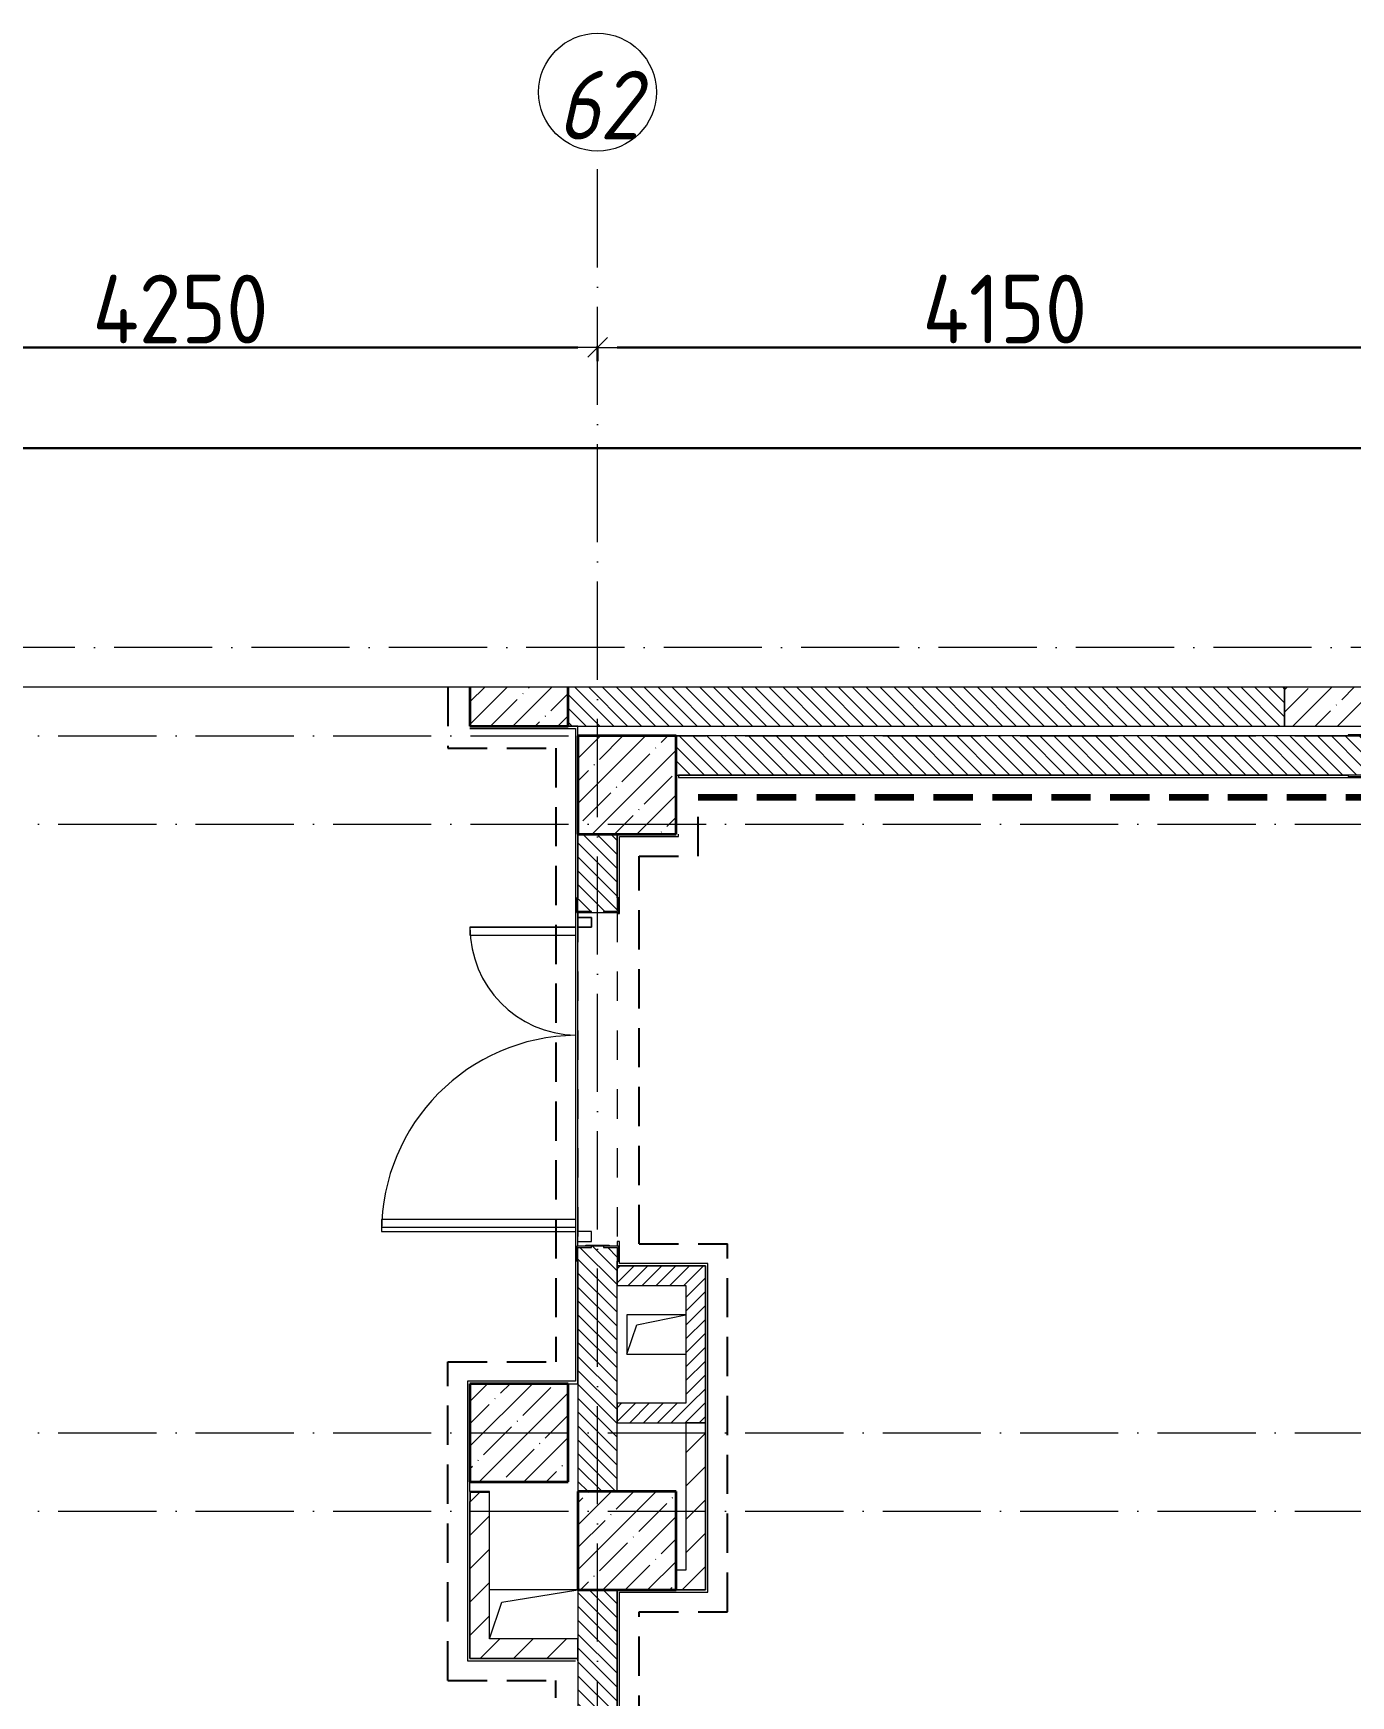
# Model space of a CAD drawing. Header units: millimetres. Extents: x -213536 to 1564669, y -45299 to 942238.
# Drawn here: x 299071 to 305783, y 256525 to 264995 of the extents above; entities that cross this region are included whole.
import ezdxf

# ---------------------------------------------------------------- set-up
doc = ezdxf.new("R2010")
doc.units = ezdxf.units.MM
for name, pattern in [('01 Штриховая _2 мм_', [300, 200, -100]), ('50_200_ШТРИХ_1Т_ш5_п1_п1_', [700, 500, -100, 0, -100]), ('Штрих короткий', [300, 150, -150]), ('Штриховая _2 мм - 1 мм_', [300, 200, -100])]:
    doc.linetypes.add(name, pattern=pattern)
for name, color, linetype, lineweight in [('0-1', 7, 'Continuous', 5), ('0-2', 7, 'Continuous', 9), ('Двери', 7, 'Continuous', 9), ('Несущие колонны', 7, 'Continuous', 9), ('Несущие колонны-1', 7, 'Continuous', 35), ('Обобщенные модели', 7, 'Continuous', 9), ('Общие ребра', 7, 'Continuous', 9), ('Оси', 7, 'Continuous', 9), ('Оси-1', 7, 'Continuous', 20), ('Оси-2', 7, '50_200_ШТРИХ_1Т_ш5_п1_п1_', 9), ('Перемычка-1', 7, 'Штрих короткий', 9), ('Размеры', 7, 'Continuous', 15), ('Стены-1', 7, 'Continuous', 13), ('Штриховка разреза-1', 7, 'Continuous', 9), ('Элементы узлов', 7, 'Continuous', 9)]:
    doc.layers.add(name, color=color, linetype=linetype, lineweight=lineweight)
doc.layers.add('СТ-1_1', color=7, linetype='Штриховая _2 мм - 1 мм_', lineweight=90, true_color=0x888888)
doc.layers.add('СТ-1_13', color=7, linetype='01 Штриховая _2 мм_', lineweight=90, true_color=0xd5d3c7)
doc.layers.get('0-2').off()
doc.styles.add('ISOCPEUR_I_1', font='isocpeui.ttf', dxfattribs={"width": 0.85, "height": 2.5})
doc.styles.add('СПДС', font='isocpeur.ttf', dxfattribs={"width": 0.9})
doc.dimstyles.new('Размера А3', dxfattribs={"dimtxt": 200, "dimasz": 100, "dimexe": 70, "dimexo": 100, "dimgap": 20, "dimtad": 1, "dimdec": 0, "dimrnd": 10, "dimzin": 0, "dimdsep": 46, "dimtxsty": 'СПДС', "dimblk": 'ARROWHEAD_6', "dimcen": 1, "dimclrd": 256, "dimclre": 256, "dimclrt": 256, "dimazin": 0, "dimtfac": 1, "dimtdec": 0, "dimtmove": 2, "dimatfit": 3, "dimfxl": 1, "dimtolj": 1, "dimtzin": 0, "dimarcsym": 0})
pattern_1 = [(135, (0, 0), (-35.35534, -35.35534), [])]
pattern_2 = [(45, (0, 0), (-84.85281, 84.85281), [])]
pattern_3 = [(45, (0, 0), (-35.35534, 35.35534), [])]

# ---------------------------------------------------------------- blocks, each defined once
blk = doc.blocks.new('BSC_Колонна _Прямоугольная - 500х500-V131-АИ2_02_План отделки стен 2-го этажа _Часть 2_')
at = {"layer": 'Несущие колонны'}
h = blk.add_hatch(dxfattribs=at)
h.set_pattern_fill('FP_131', color=256, style=0, pattern_type=2)
h.set_pattern_definition([(45, (-95850, -48350), (-114.04925, 114.04925), []), (45, (-95735.95, -48350), (-114.04925, 114.04925), [201.613, -40.323, 3.353, -36.97])])
h.paths.add_polyline_path([(-250, -250), (250, -250), (250, 250), (-250, 250)], flags=0)
at = {"layer": 'Несущие колонны-1'}
for p, q in [((250, 250), (-250, 250)), ((-250, 250), (-250, -250)), ((250, -250), (250, 250)), ((-250, -250), (250, -250))]:
    blk.add_line(p, q, dxfattribs=at)
blk = doc.blocks.new('BSC_Колонна _Прямоугольная - 500х500-V133-АИ2_02_План отделки стен 2-го этажа _Часть 2_')
at = {"layer": 'Несущие колонны'}
h = blk.add_hatch(dxfattribs=at)
h.set_pattern_fill('FP_133', color=256, style=0, pattern_type=2)
h.set_pattern_definition([(45, (-95850, -44500), (-114.04925, 114.04925), []), (45, (-95735.95, -44500), (-114.04925, 114.04925), [201.613, -40.323, 3.353, -36.97])])
h.paths.add_polyline_path([(-250, -250), (250, -250), (250, 250), (-250, 250)], flags=0)
at = {"layer": 'Несущие колонны-1'}
for p, q in [((250, 250), (-250, 250)), ((-250, 250), (-250, -250)), ((250, -250), (250, 250)), ((-250, -250), (250, -250))]:
    blk.add_line(p, q, dxfattribs=at)
blk = doc.blocks.new('BSC_Колонна _Прямоугольная - 500х500-V138-АИ2_02_План отделки стен 2-го этажа _Часть 2_')
at = {"layer": 'Несущие колонны'}
h = blk.add_hatch(dxfattribs=at)
h.set_pattern_fill('FP_138', color=256, style=0, pattern_type=2)
h.set_pattern_definition([(45, (-95300, -45050), (-114.04925, 114.04925), []), (45, (-95185.95, -45050), (-114.04925, 114.04925), [201.613, -40.323, 3.353, -36.97])])
h.paths.add_polyline_path([(-250, -250), (250, -250), (250, 250), (-250, 250)], flags=0)
at = {"layer": 'Несущие колонны-1'}
for p, q in [((250, 250), (-250, 250)), ((-250, 250), (-250, -250)), ((250, -250), (250, 250)), ((-250, -250), (250, -250))]:
    blk.add_line(p, q, dxfattribs=at)
blk = doc.blocks.new('BSC_Колонна _Прямоугольная - 500х500-V139-АИ2_02_План отделки стен 2-го этажа _Часть 2_')
at = {"layer": 'Несущие колонны'}
h = blk.add_hatch(dxfattribs=at)
h.set_pattern_fill('FP_139', color=256, style=0, pattern_type=2)
h.set_pattern_definition([(45, (-95300, -48900), (-114.04925, 114.04925), []), (45, (-95185.95, -48900), (-114.04925, 114.04925), [201.613, -40.323, 3.353, -36.97])])
h.paths.add_polyline_path([(-250, -250), (250, -250), (250, -50), (-250, -50)], flags=0)
at = {"layer": 'Несущие колонны-1'}
for p, q in [((-250, -50), (-250, -250)), ((250, -250), (250, -50)), ((-250, -250), (250, -250))]:
    blk.add_line(p, q, dxfattribs=at)
blk = doc.blocks.new('Проем_Дверь_Прямоугольный - 1700х2400h_дверные проемы-28448549-АИ2_02_План отделки стен 2-го этажа _Часть 2_')
at = {"layer": 'Перемычка-1'}
for p, q in [((850, 100), (-850, 100)), ((850, -100), (-850, -100))]:
    blk.add_line(p, q, dxfattribs=at)
blk = doc.blocks.new('Дверь_Витражная_СКБ_2Ст2 - ДВВ_ДАО_СОШ_Классы-26508392-АИ2_02_План отделки стен 2-го этажа _Часть 2_')
at = {"layer": 'Двери'}
for p, q in [((-775, 1035), (-775, 47)), ((775, 585), (775, 47))]:
    blk.add_line(p, q, dxfattribs=at)
for centre, radius, start, end in [((-775, 35), 1000, 0.68952, 90), ((775, 35), 550, 90, 178.74354)]:
    blk.add_arc(centre, radius, start, end, dxfattribs=at)
at = {"layer": 'Элементы узлов'}
for p, q in [((-713, 1035), (-753, 1035)), ((-753, 1035), (-753, 47)), ((-713, 47), (-713, 1035)), ((775, 585), (735, 585)), ((735, 585), (735, 47)), ((775, 47), (775, 585)), ((-825, 35), (-825, -35)), ((-825, 35), (-825, -35)), ((-775, -35), (-775, 35)), ((-775, -35), (-775, 35)), ((775, -35), (775, 35)), ((775, 35), (775, -35)), ((825, 35), (825, -35)), ((825, -35), (825, 35)), ((-825, -35), (-775, -35)), ((-825, -35), (-775, -35)), ((825, -35), (775, -35)), ((775, -35), (825, -35))]:
    blk.add_line(p, q, dxfattribs=at)
blk = doc.blocks.new('Фахверк_СКБ_Уголок - 200_3550-28267367-АИ2_02_План отделки стен 2-го этажа _Часть 2_')
at = {"layer": 'Обобщенные модели'}
for p, q in [((200, 156), (125, 156)), ((125, 156), (125, 81)), ((131, 81), (131, 150)), ((131, 150), (200, 150)), ((200, 150), (200, 156)), ((125, 81), (131, 81)), ((131, 19), (125, 19)), ((125, 19), (125, -56)), ((131, -50), (131, 19)), ((125, -56), (200, -56)), ((200, -50), (131, -50)), ((200, -56), (200, -50))]:
    blk.add_line(p, q, dxfattribs=at)
blk = doc.blocks.new('Фахверк_СКБ_Уголок - 200_3960-28268576-АИ2_02_План отделки стен 2-го этажа _Часть 2_')
at = {"layer": 'Обобщенные модели'}
for p, q in [((200, 156), (125, 156)), ((125, 156), (125, 81)), ((131, 81), (131, 150)), ((131, 150), (200, 150)), ((200, 150), (200, 156)), ((125, 81), (131, 81)), ((131, 19), (125, 19)), ((125, 19), (125, -56)), ((131, -50), (131, 19)), ((125, -56), (200, -56)), ((200, -50), (131, -50)), ((200, -56), (200, -50))]:
    blk.add_line(p, q, dxfattribs=at)
blk = doc.blocks.new('154_Стойка_СКБ_Уголок - СМ-2480_200-28346303-АИ2_02_План отделки стен 2-го этажа _Часть 2_')
at = {"layer": 'Обобщенные модели'}
for p, q in [((125, 156), (125, 81)), ((200, 156), (125, 156)), ((131, 81), (131, 150)), ((131, 150), (200, 150)), ((200, 150), (200, 156)), ((125, 81), (131, 81)), ((131, 19), (125, 19)), ((125, 19), (125, -56)), ((131, -50), (131, 19)), ((125, -56), (200, -56)), ((200, -50), (131, -50)), ((200, -56), (200, -50))]:
    blk.add_line(p, q, dxfattribs=at)
blk = doc.blocks.new('Стойка_Влож_Полоса боковая - Полоса-28213942-АИ2_02_План отделки стен 2-го этажа _Часть 2_')
at = {"layer": 'Обобщенные модели'}
for p, q in [((-5, 60), (0, 60)), ((-5, -60), (-5, 60)), ((0, 31), (0, -31)), ((0, -60), (-5, -60))]:
    blk.add_line(p, q, dxfattribs=at)
blk = doc.blocks.new('154_Фахверк_СКБ_Швеллер - Тип_100_3960-28318856-АИ2_02_План отделки стен 2-го этажа _Часть 2_')
at = {"layer": 'Обобщенные модели'}
for p, q in [((175, 50), (125, 50)), ((125, 50), (125, -50)), ((128, 47), (175, 47)), ((128, -47), (128, 47)), ((175, 47), (175, 50)), ((125, -50), (175, -50)), ((175, -47), (128, -47)), ((175, -50), (175, -47))]:
    blk.add_line(p, q, dxfattribs=at)
blk = doc.blocks.new('AR_Отверстие прямоугольное _в плите_ - AR_Отверстие прямоугольное _в плите_-30423629-АИ2_02_План отделки стен 2-го этажа _Часть 2_')
at = {"layer": 'Обобщенные модели'}
for p, q in [((150, 100), (-150, 100)), ((-150, 100), (-150, -100)), ((-100, 50), (150, 100)), ((-150, -100), (-100, 50)), ((-150, -100), (150, -100))]:
    blk.add_line(p, q, dxfattribs=at)
blk = doc.blocks.new('AR_Отверстие прямоугольное _в плите_ - AR_Отверстие прямоугольное _в плите_-30552830-АИ2_02_План отделки стен 2-го этажа _Часть 2_')
at = {"layer": 'Обобщенные модели'}
for p, q in [((225, 125), (-225, 125)), ((-162.5, 62.5), (225, 125)), ((-225, -125), (-162.5, 62.5))]:
    blk.add_line(p, q, dxfattribs=at)
blk = doc.blocks.new('0125-Р-ОО-Ш2-АР-о_23_10_2024_rvt-1-АИ2_02_План отделки стен 2-го этажа _Часть 2_')
at = {"layer": 'Штриховка разреза-1'}
h = blk.add_hatch(dxfattribs=at)
h.set_pattern_fill('FP_2', color=256, style=0, pattern_type=2)
h.set_pattern_definition(pattern_1)
h.paths.add_polyline_path([(99200, 48650), (99200, 48850), (95550, 48850), (95550, 48650), (98474.1, 48650)], flags=0)
h = blk.add_hatch(dxfattribs=at)
h.set_pattern_fill('FP_1', color=256, style=0, pattern_type=2)
h.set_pattern_definition([(45, (0, 0), (-114.04925, 114.04925), []), (45, (114.05, 0), (-114.04925, 114.04925), [201.612, -40.322, 3.353, -36.97])])
h.paths.add_polyline_path([(103600, 48650), (103600, 48850), (99200, 48850), (99200, 48650), (103134.1, 48650)], flags=0)
h = blk.add_hatch(dxfattribs=at)
h.set_pattern_fill('FP_2', color=256, style=0, pattern_type=2)
h.set_pattern_definition(pattern_1)
h.paths.add_polyline_path([(103100, 48400), (103100, 48600), (99600, 48600), (99600, 48531), (99594, 48531), (99594, 48600), (96100, 48600), (96100, 48400), (99594, 48400), (99594, 48469), (99600, 48469), (99600, 48400), (102202.1, 48400)], flags=0)
h = blk.add_hatch(dxfattribs=at)
h.set_pattern_fill('FP_2', color=256, style=0, pattern_type=2)
h.set_pattern_definition(pattern_1)
h.paths.add_polyline_path([(95600, 44750), (95800, 44750), (95799, 45994), (95731, 45994), (95731, 46000), (95669, 46000), (95669, 45994), (95600, 45994), (95600, 45770.8)], flags=0)
h.paths.add_polyline_path([(95731, 47700), (95731, 47706), (95800, 47706), (95800, 48100), (95600, 48100), (95600, 47706), (95669, 47706), (95669, 47700)], flags=0)
h = blk.add_hatch(dxfattribs=at)
h.set_pattern_fill('FP_92', color=256, style=0, pattern_type=2)
h.set_pattern_definition(pattern_3)
h.paths.add_polyline_path([(96250, 45800), (96250, 45900), (95800, 45900), (95800, 45800), (96150, 45800)], flags=0)
h = blk.add_hatch(dxfattribs=at)
h.set_pattern_fill('FP_92', color=256, style=0, pattern_type=2)
h.set_pattern_definition(pattern_3)
h.paths.add_polyline_path([(96250, 45200), (96250, 45800), (96150, 45800), (96150, 45200)], flags=0)
h = blk.add_hatch(dxfattribs=at)
h.set_pattern_fill('FP_92', color=256, style=0, pattern_type=2)
h.set_pattern_definition(pattern_3)
h.paths.add_polyline_path([(96250, 45100), (96250, 45200), (95800, 45200), (95800, 45100)], flags=0)
h = blk.add_hatch(dxfattribs=at)
h.set_pattern_fill('FP_3', color=256, style=0, pattern_type=2)
h.set_pattern_definition(pattern_2)
h.paths.add_polyline_path([(96250, 44350), (96250, 45100), (96150, 45100), (96150, 44350)], flags=0)
h = blk.add_hatch(dxfattribs=at)
h.set_pattern_fill('FP_3', color=256, style=0, pattern_type=2)
h.set_pattern_definition(pattern_2)
h.paths.add_polyline_path([(95050, 43900), (95150, 43900), (95150, 44700), (95147, 44700), (95147, 44747), (95053, 44747), (95053, 44700), (95050, 44700), (95050, 43922.7)], flags=0)
h = blk.add_hatch(dxfattribs=at)
h.set_pattern_fill('FP_3', color=256, style=0, pattern_type=2)
h.set_pattern_definition(pattern_2)
h.paths.add_polyline_path([(96250, 44250), (96250, 44350), (96100, 44350), (96100, 44250)], flags=0)
h = blk.add_hatch(dxfattribs=at)
h.set_pattern_fill('FP_2', color=256, style=0, pattern_type=2)
h.set_pattern_definition(pattern_1)
h.paths.add_polyline_path([(95600, 39400), (95800, 39400), (95800, 41144), (95731, 41144), (95731, 41150), (95669, 41150), (95669, 41144), (95600, 41144), (95600, 40226.6)], flags=0)
h.paths.add_polyline_path([(95760, 41150), (95800, 41150), (95800, 42050), (95760, 42050), (95760, 42045), (95640, 42045), (95640, 42050), (95600, 42050), (95600, 42020), (95670, 42020), (95670, 41180), (95600, 41180), (95600, 41150), (95640, 41150), (95640, 41155), (95760, 41155)], flags=0)
h.paths.add_polyline_path([(95670, 42050), (95731, 42050), (95731, 42056), (95800, 42056), (95800, 44250), (95600, 44250), (95600, 42056), (95669, 42056), (95669, 42050)], flags=0)
h = blk.add_hatch(dxfattribs=at)
h.set_pattern_fill('FP_3', color=256, style=0, pattern_type=2)
h.set_pattern_definition(pattern_2)
h.paths.add_polyline_path([(95600, 43900), (95600, 44000), (95150, 44000), (95150, 43900)], flags=0)
at = {"layer": 'Стены-1'}
for p, q in [((99200, 48650), (99200, 48850)), ((99200, 48850), (99200, 48650)), ((95550, 48650), (99200, 48650)), ((99200, 48650), (103600, 48650)), ((99525, 48600), (96100, 48600)), ((96100, 48400), (99525, 48400)), ((95600, 48100), (95600, 47775)), ((95800, 47775), (95800, 48100)), ((95669, 47700), (95731, 47700)), ((95600, 45925), (95600, 44750)), ((95800, 44750), (95800, 45925)), ((96250, 45900), (95800, 45900)), ((95800, 45900), (95800, 45800)), ((96250, 45800), (96250, 45900)), ((95800, 45800), (96150, 45800)), ((96150, 45800), (96150, 45200)), ((96250, 45200), (96250, 45800)), ((96150, 45200), (95800, 45200)), ((95800, 45200), (95800, 45100)), ((96250, 45100), (96250, 45200)), ((95800, 45100), (96250, 45100)), ((96250, 45100), (96150, 45100)), ((96150, 45100), (96150, 44350)), ((96250, 44350), (96250, 45100)), ((95050, 44700), (95050, 43900)), ((95150, 44000), (95150, 44700)), ((96150, 44350), (96100, 44350)), ((96250, 44250), (96250, 44350)), ((95600, 44250), (95600, 42125)), ((95800, 42125), (95800, 44250)), ((96100, 44250), (96250, 44250)), ((95600, 44000), (95150, 44000)), ((95600, 43900), (95600, 44000)), ((95050, 43900), (95150, 43900)), ((95150, 43900), (95600, 43900))]:
    blk.add_line(p, q, dxfattribs=at)
at = {"layer": '0-2'}
for name, p in [('BSC_Колонна _Прямоугольная - 500х500-V139-АИ2_02_План отделки стен 2-го этажа _Часть 2_', (95300, 48900)), ('BSC_Колонна _Прямоугольная - 500х500-V131-АИ2_02_План отделки стен 2-го этажа _Часть 2_', (95850, 48350)), ('AR_Отверстие прямоугольное _в плите_ - AR_Отверстие прямоугольное _в плите_-30423629-АИ2_02_План отделки стен 2-го этажа _Часть 2_', (96000, 45550)), ('BSC_Колонна _Прямоугольная - 500х500-V138-АИ2_02_План отделки стен 2-го этажа _Часть 2_', (95300, 45050)), ('BSC_Колонна _Прямоугольная - 500х500-V133-АИ2_02_План отделки стен 2-го этажа _Часть 2_', (95850, 44500)), ('AR_Отверстие прямоугольное _в плите_ - AR_Отверстие прямоугольное _в плите_-30552830-АИ2_02_План отделки стен 2-го этажа _Часть 2_', (95375, 44125))]:
    blk.add_blockref(name, p, dxfattribs=at)
for name, p, rotation in [('Фахверк_СКБ_Уголок - 200_3550-28267367-АИ2_02_План отделки стен 2-го этажа _Часть 2_', (99725, 48550), 180), ('Фахверк_СКБ_Уголок - 200_3960-28268576-АИ2_02_План отделки стен 2-го этажа _Часть 2_', (95750, 47575), 89.9999999999999), ('Проем_Дверь_Прямоугольный - 1700х2400h_дверные проемы-28448549-АИ2_02_План отделки стен 2-го этажа _Часть 2_', (95700, 46850), 89.9999999999999), ('Дверь_Витражная_СКБ_2Ст2 - ДВВ_ДАО_СОШ_Классы-26508392-АИ2_02_План отделки стен 2-го этажа _Часть 2_', (95635, 46850), 89.9999999999978), ('154_Стойка_СКБ_Уголок - СМ-2480_200-28346303-АИ2_02_План отделки стен 2-го этажа _Часть 2_', (95650, 46125), 269.9999999999999), ('Стойка_Влож_Полоса боковая - Полоса-28213942-АИ2_02_План отделки стен 2-го этажа _Часть 2_', (95700, 46000), 269.9999999999999), ('154_Фахверк_СКБ_Швеллер - Тип_100_3960-28318856-АИ2_02_План отделки стен 2-го этажа _Часть 2_', (95100, 44875), 270)]:
    blk.add_blockref(name, p, dxfattribs=dict(at, rotation=rotation))
blk = doc.blocks.new('DET_Линия разрыва - По умолчанию-18881922-АИ2_02_План отделки стен 2-го этажа _Часть 2_')
at = {"layer": 'Элементы узлов'}
blk.add_line((-224, 0), (-16354.1, 0), dxfattribs=at)
blk = doc.blocks.new('Ось сетки - Круг_Ø6_00__ISO-2_5_0_9K_-16731441-АИ2_02_План отделки стен 2-го этажа _Часть 2_')
at = {"layer": 'Оси-1'}
blk.add_circle((0, 0), 3, dxfattribs=at)
blk = doc.blocks.new('ARROWHEAD_6')
at = {"color": 0, "linetype": 'Continuous'}
for p, q in [((0, 0), (-1, 0)), ((-0.5, -0.5), (0.5, 0.5))]:
    blk.add_line(p, q, dxfattribs=at)
blk = doc.blocks.new('*D3011')
at = {"layer": 'Defpoints', "color": 0, "transparency": 16777216}
for p in [(297695.6, 263501.1), (301945.6, 263501.1), (301945.6, 263395.1)]:
    blk.add_point(p, dxfattribs=at)
at = {"layer": 'Размеры', "lineweight": -2, "transparency": 16777216}
for p, q in [((297695.6, 263401.1), (297695.6, 263325.1)), ((297795.6, 263395.1), (301845.6, 263395.1)), ((301945.6, 263401.1), (301945.6, 263325.1))]:
    blk.add_line(p, q, dxfattribs=at)
at = {"layer": 'Размеры', "lineweight": -2, "transparency": 16777216, "xscale": 100, "yscale": 100, "zscale": 100, "rotation": 180}
blk.add_blockref('ARROWHEAD_6', (297695.6, 263395.1), dxfattribs=at)
at = {"layer": 'Размеры', "lineweight": -2, "transparency": 16777216, "xscale": 100, "yscale": 100, "zscale": 100}
blk.add_blockref('ARROWHEAD_6', (301945.6, 263395.1), dxfattribs=at)
at = {"layer": 'Размеры', "lineweight": 25, "transparency": 16777216, "insert": (299820.6, 263590.1), "char_height": 350, "width": 2.564, "attachment_point": 5, "style": 'СПДС'}
blk.add_mtext('\\A1;4250', dxfattribs=at)
blk = doc.blocks.new('*D3012')
at = {"layer": 'Defpoints', "color": 0, "transparency": 16777216}
for p in [(301945.6, 263501.1), (306095.6, 263501.1), (306095.6, 263395.1)]:
    blk.add_point(p, dxfattribs=at)
at = {"layer": 'Размеры', "lineweight": -2, "transparency": 16777216}
for p, q in [((301945.6, 263401.1), (301945.6, 263325.1)), ((302045.6, 263395.1), (305995.6, 263395.1)), ((306095.6, 263401.1), (306095.6, 263325.1))]:
    blk.add_line(p, q, dxfattribs=at)
at = {"layer": 'Размеры', "lineweight": -2, "transparency": 16777216, "xscale": 100, "yscale": 100, "zscale": 100, "rotation": 180}
blk.add_blockref('ARROWHEAD_6', (301945.6, 263395.1), dxfattribs=at)
at = {"layer": 'Размеры', "lineweight": -2, "transparency": 16777216, "xscale": 100, "yscale": 100, "zscale": 100}
blk.add_blockref('ARROWHEAD_6', (306095.6, 263395.1), dxfattribs=at)
at = {"layer": 'Размеры', "lineweight": 25, "transparency": 16777216, "insert": (304020.6, 263590.1), "char_height": 350, "width": 2.375, "attachment_point": 5, "style": 'СПДС'}
blk.add_mtext('\\A1;4150', dxfattribs=at)
blk = doc.blocks.new('*D3014')
at = {"layer": 'Defpoints', "color": 0, "transparency": 16777216}
for p in [(277545.6, 262986.7), (309745.6, 262986.7), (309745.6, 262880.7)]:
    blk.add_point(p, dxfattribs=at)
at = {"layer": 'Размеры', "lineweight": -2, "transparency": 16777216}
for p, q in [((277545.6, 262886.7), (277545.6, 262810.7)), ((277645.6, 262880.7), (309645.6, 262880.7)), ((309745.6, 262886.7), (309745.6, 262810.7))]:
    blk.add_line(p, q, dxfattribs=at)
at = {"layer": 'Размеры', "lineweight": -2, "transparency": 16777216, "xscale": 100, "yscale": 100, "zscale": 100, "rotation": 180}
blk.add_blockref('ARROWHEAD_6', (277545.6, 262880.7), dxfattribs=at)
at = {"layer": 'Размеры', "lineweight": -2, "transparency": 16777216, "xscale": 100, "yscale": 100, "zscale": 100}
blk.add_blockref('ARROWHEAD_6', (309745.6, 262880.7), dxfattribs=at)
at = {"layer": 'Размеры', "lineweight": 25, "transparency": 16777216, "insert": (293645.6, 263075.7), "char_height": 350, "width": 3.111, "attachment_point": 5, "style": 'СПДС'}
blk.add_mtext('\\A1;32200', dxfattribs=at)
blk = doc.blocks.new('Оси1')
at = {"layer": 'Оси-2'}
for p, q in [((301945.6, 210594.5), (301945.6, 264395.4)), ((311183.9, 261865.2), (283095.6, 261865.2)), ((283095.6, 261415.2), (312453.9, 261415.2)), ((283095.6, 260965.2), (311183.9, 260965.2)), ((283095.6, 257865.2), (311183.9, 257865.2)), ((283095.6, 257465.2), (312453.9, 257465.2))]:
    blk.add_line(p, q, dxfattribs=at)
at = {"layer": 'Оси-1', "xscale": 99.99999999999993, "yscale": 99.99999999999993, "zscale": 99.99999999999993}
blk.add_blockref('Ось сетки - Круг_Ø6_00__ISO-2_5_0_9K_-16731441-АИ2_02_План отделки стен 2-го этажа _Часть 2_', (301945.6, 264695.4), dxfattribs=at)
at = {"layer": 'Оси', "insert": (301740.7, 264804.2), "char_height": 350, "width": 404.05, "attachment_point": 1, "style": 'ISOCPEUR_I_1'}
blk.add_mtext('62', dxfattribs=at)
at = {"layer": 'Размеры', "lineweight": 25}
for base, p1, p2, picture, middle in [((301945.6, 263395.1), (297695.6, 263501.1), (301945.6, 263501.1), '*D3011', (299820.6, 263590.1)), ((306095.6, 263395.1), (301945.6, 263501.1), (306095.6, 263501.1), '*D3012', (304020.6, 263590.1)), ((309745.6, 262880.7), (277545.6, 262986.7), (309745.6, 262986.7), '*D3014', (293645.6, 263075.7))]:
    dim = blk.add_linear_dim(base=base, p1=p1, p2=p2, dimstyle='Размера А3', override={"dimtxt": 350}, dxfattribs=at)
    dim.commit()
    dim.dimension.update_dxf_attribs({"geometry": picture, "text_midpoint": middle})

msp = doc.modelspace()

# ---------------------------------------------------------------- linework, layer by layer
at = {"layer": 'Общие ребра'}
msp.add_line((302357.6, 261215.2), (302357.6, 261203.2), dxfattribs=at)
at = {"layer": 'СТ-1_1', "lineweight": 25}
for p, q in [((301183.6, 261665.2), (301183.6, 261353.2)), ((301183.6, 261353.2), (301733.6, 261353.2)), ((301733.6, 261353.2), (301733.6, 258227.2)), ((302457.6, 260803.2), (302457.6, 261103.2)), ((302457.6, 260803.2), (302457.6, 261103.2)), ((302157.6, 258827.2), (302157.6, 260803.2)), ((302157.6, 260803.2), (302457.6, 260803.2)), ((302157.6, 258827.2), (302157.6, 260803.2)), ((302157.6, 260803.2), (302457.6, 260803.2)), ((302157.6, 258827.2), (302607.6, 258827.2)), ((302157.6, 258827.2), (302607.6, 258827.2)), ((302607.6, 256953.2), (302607.6, 258827.2)), ((302607.6, 256953.2), (302607.6, 258827.2)), ((301183.6, 258227.2), (301733.6, 258227.2)), ((301183.6, 256603.2), (301183.6, 258227.2)), ((302157.6, 253927.2), (302157.6, 256953.2)), ((302157.6, 256953.2), (302607.6, 256953.2)), ((302157.6, 253927.2), (302157.6, 256953.2)), ((302157.6, 256953.2), (302607.6, 256953.2)), ((301183.6, 256603.2), (301733.6, 256603.2)), ((301733.6, 239715.2), (301733.6, 256603.2))]:
    msp.add_line(p, q, dxfattribs=at)
at = {"layer": 'СТ-1_13'}
msp.add_line((302457.6, 261103.2), (309233.6, 261103.2), dxfattribs=at)
msp.add_line((302457.6, 261103.2), (309233.6, 261103.2), dxfattribs=at)
at = {"layer": 'Стены-1'}
for p, q in [((301295.6, 261453.2), (301833.6, 261453.2)), ((301845.6, 261465.2), (301795.6, 261465.2)), ((301833.6, 261453.2), (301833.6, 258127.2)), ((301845.6, 261415.2), (301845.6, 261465.2)), ((305770.6, 261215.2), (302357.6, 261215.2)), ((302357.6, 261203.2), (309333.6, 261203.2)), ((301845.6, 260590.2), (301845.6, 260915.2)), ((302045.6, 260915.2), (302045.6, 260590.2)), ((302057.6, 260511.2), (302057.6, 260903.2)), ((302057.6, 260903.2), (302357.6, 260903.2)), ((302357.6, 260903.2), (302357.6, 260915.2)), ((301845.6, 258815.2), (301845.6, 260515.2)), ((302045.6, 260515.2), (302045.6, 260511.2)), ((302045.6, 260511.2), (302057.6, 260511.2)), ((302057.6, 258840.2), (302045.6, 258840.2)), ((302045.6, 258840.2), (302045.6, 258815.2)), ((302057.6, 258727.2), (302057.6, 258840.2)), ((301845.6, 258115.2), (301845.6, 258740.2)), ((302045.6, 258740.2), (302045.6, 258715.2)), ((302045.6, 258715.2), (302495.6, 258715.2)), ((302507.6, 258727.2), (302057.6, 258727.2)), ((302495.6, 258715.2), (302495.6, 257065.2)), ((302507.6, 257053.2), (302507.6, 258727.2)), ((301833.6, 258127.2), (301283.6, 258127.2)), ((301283.6, 258127.2), (301283.6, 256703.2)), ((301795.6, 258115.2), (301845.6, 258115.2)), ((301295.6, 257565.2), (301295.6, 257615.2)), ((301295.6, 256715.2), (301295.6, 257515.2)), ((302045.6, 257065.2), (302045.6, 254940.2)), ((302057.6, 253877.2), (302057.6, 257053.2)), ((302057.6, 257053.2), (302507.6, 257053.2)), ((302495.6, 257065.2), (302345.6, 257065.2)), ((301283.6, 256703.2), (301833.6, 256703.2)), ((301845.6, 256715.2), (301295.6, 256715.2)), ((301845.6, 256703.2), (301845.6, 256715.2))]:
    msp.add_line(p, q, dxfattribs=at)

# ---------------------------------------------------------------- block references
at = {"color": 2, "lineweight": 30}
msp.add_blockref('Оси1', (0, 0), dxfattribs=at)
at = {"layer": '0-1'}
msp.add_blockref('0125-Р-ОО-Ш2-АР-о_23_10_2024_rvt-1-АИ2_02_План отделки стен 2-го этажа _Часть 2_', (206245.6, 212815.2), dxfattribs=at)
at = {"layer": 'Элементы узлов', "rotation": 180}
msp.add_blockref('DET_Линия разрыва - По умолчанию-18881922-АИ2_02_План отделки стен 2-го этажа _Часть 2_', (295598.6, 261665.2), dxfattribs=at)

doc.saveas('drawing.dxf')
